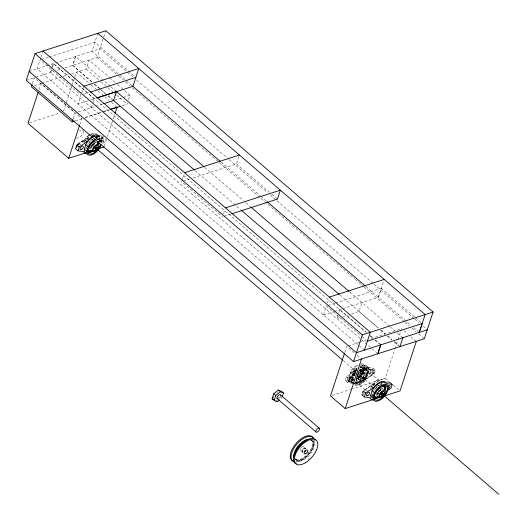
<?xml version="1.0" encoding="UTF-8"?>
<svg xmlns="http://www.w3.org/2000/svg" width="525" height="525" viewBox="0 0 525 525"><rect width="100%" height="100%" fill="white"/><g stroke="black" fill="none" stroke-linecap="round" stroke-linejoin="round"><path stroke-width="0.39" stroke-dasharray="2.62 1.97" d="M32.261 83.705L34.217 77.759L73.907 111.871M40.714 57.999L37.144 68.854L364.442 350.136M40.97 57.225L43.011 51.017M39.008 89.762L41.062 83.528M51.489 69.543L50.512 72.516L376.615 352.695M52.467 66.57L53.445 63.597L365.886 332.036M50.577 72.496L52.041 68.04M52.283 67.298L53.511 63.578L94.356 98.759L95.878 98.267M75.62 56.444L72.693 65.369L91.941 81.913M63.545 111.11L66.104 103.313M66.36 102.532L71.997 85.391M72.253 84.61L74.557 77.602M74.812 76.821L76.355 72.142L90.549 84.348M71.453 73.723L86.126 68.992L89.06 60.073L108.905 77.129M97.853 33.331L91.987 51.168L132.917 86.343M73.192 118.88L75.147 112.934M81.743 92.886L83.941 86.192M65.002 67.843L97.013 57.52L103.517 37.741M103.773 36.967L105.814 30.758M79.754 124.779L81.802 118.545L41.678 84.059M91.422 107.678L92.892 103.215M93.135 102.473L94.356 98.759M89.624 142.636L90.438 140.155A3.124 1.568 -49.3 0 1 91.763 140.378M98.89 141.711L101.581 139.906L102.559 136.946L97.033 136.165L96.521 135.05A10.297 5.178 -49.3 0 0 92.151 134.321M99.054 141.848L101.745 140.05L102.559 136.946M99.514 141.907L102.08 140.195L103.379 136.231M102.565 143.555L104.488 142.275L105.578 138.968M104.291 146.127L107.107 137.55M107.362 136.776L113 119.628M113.256 118.847L114.791 114.174M122.423 105.663L127.057 104.167L127.549 102.683M128.527 99.704L129.99 95.248L117.587 84.591M182.378 179.373L181.65 181.604L222.58 216.779M182.628 178.631L184.091 174.169M193.233 177.87L236.493 163.918L239.426 154.993M223.558 213.806L225.022 209.344M323.512 314.961L326.425 306.022L361.174 335.888M327.403 303.05L328.867 298.594M337.857 315.65L336.879 318.623L339.931 317.638M338.835 312.677L339.813 309.704L366.47 332.614M344.728 352.577L346.762 346.382L354.126 352.715M351.369 313.95L358.995 311.489L361.928 302.571M352.616 383.27L347.596 382.561L345.181 380.487L346.487 376.523L354.178 371.385L355.543 369.731A11.235 5.65 -49.3 0 1 357.118 368.235M347.596 382.561L348.895 378.597L356.587 373.459L354.178 371.385M356.79 369.173A10.297 5.178 -49.3 0 0 355.845 370.105L352.879 374.187A8.886 4.469 -49.3 0 1 351.376 378.768L352.039 381.668A10.297 5.178 -49.3 0 0 353.122 382.482L348.252 381.708L349.23 378.748L355.287 374.692M348.416 381.846L349.394 378.886L354.782 375.283M342.825 308.733L378.354 297.275L383.709 280.901M378.354 297.275L381.288 288.356L414.776 317.133M354.401 373.36L356.029 368.406M360.537 378.637L362.165 373.682M361.909 394.859L362.342 393.54M362.893 394.288L363.464 391.926M354.211 383.506A11.235 5.65 -49.3 0 0 362.657 378.715L364.028 377.068L371.72 371.93L373.019 367.966L367.283 367.159L366.804 366.102A11.235 5.65 -49.3 0 0 360.603 365.886M349.584 379.562L354.29 383.604A10.297 5.178 -49.3 0 0 364.613 380.277L366.069 378.525L373.478 373.57L374.45 370.611L368.924 369.83L368.412 368.714A10.297 5.178 -49.3 0 0 358.089 372.041M354.454 383.749A10.297 5.178 -49.3 0 0 364.777 380.415L366.233 378.663L373.642 373.715L374.45 370.611M354.992 385.311A11.235 5.65 -49.3 0 0 365.072 380.789L366.443 379.142L374.135 374.003L375.434 370.04L373.019 367.966M376.195 388.119L376.806 386.262M382.994 378.998L385.311 378.249L394.734 349.598M394.984 348.823L397.786 340.312M398.042 339.537L400.588 331.793M400.844 331.019L401.605 328.696L369.16 339.157M353.332 380.467A10.297 5.178 -49.3 0 1 348.981 378.243L348.922 376.655A8.886 4.469 -49.3 0 0 350.424 372.074L351.671 370.066A10.297 5.178 -49.3 0 1 357.354 364.829M361.134 363.608A10.297 5.178 -49.3 0 1 364.311 365.991L364.376 367.579A8.886 4.469 -49.3 0 0 362.867 372.159L361.62 374.167A10.297 5.178 -49.3 0 1 355.937 379.404M276.734 393.369L277.633 392.129M84.991 139.105L85.903 138.003M84.742 140.129L86.198 138.377M354.618 382.732A10.297 5.178 -49.3 0 0 362.362 378.341L365.321 374.266A8.886 4.469 -49.3 0 1 366.831 369.685L366.161 366.778A10.297 5.178 -49.3 0 0 359.809 366.936M371.359 385.212L372.271 384.11A11.235 5.65 -49.3 0 1 373.308 383.086M276.885 398.554L279.792 396.237L281.833 397.989L280.094 399.387M41.619 59.437L48.576 57.199M49.343 56.949L94.92 42.249L135.233 76.893M29.183 71.426L54.974 63.105M55.683 62.875L99.947 48.602L133.481 77.418M26.25 80.345L34.611 77.647M35.759 77.26L53.563 71.538M57.376 70.304L62.022 68.788M34.374 85.687L41.324 83.442M41.823 83.278L60.638 77.214M63.308 76.348L68.362 74.721M84.098 94.119L88.732 92.623M88.115 100.793L78.074 104.035L81.007 95.11L40.077 59.935M91.206 99.796L95.839 98.3M29.525 122.778L60.218 112.875M78.238 111.937L102.185 104.219M114.542 100.229L129.99 95.248M84.873 117.554L103.287 111.615M104.055 111.366L109.423 109.633M75.305 120.862L82.254 118.617M85.345 117.62L102.342 112.14M103.11 111.891L109.292 109.896M183.192 181.105L190.148 178.861M224.123 216.28L231.079 214.043M327.967 305.524L334.943 303.299M335.692 303.037L381.288 288.356M323.492 314.947L333.552 311.725M334.307 311.456L342.051 308.982M342.983 316.654L348.318 314.934M348.305 345.883L359.12 342.398M359.894 342.149L366.076 340.154L361.771 336.407M355.615 372.671A3.124 1.568 -49.3 0 1 353.003 371.602L356.692 370.407M359.139 376.871L363.562 375.447M332.017 395.437L350.556 389.458M351.323 389.209L373.728 381.983M373.78 389.452L375.992 388.743M90.963 134.157A11.235 5.65 -49.3 0 1 97.164 134.374L97.643 135.424L102.664 136.132M97.033 136.165L102.723 137.084M97.643 135.424L100.058 137.498L105.079 138.206M367.283 367.159L369.698 369.233L375.434 370.04M368.924 369.83L374.614 370.748M345.181 380.487L350.917 381.294L352.728 382.85M348.252 381.708L353.778 382.489M362.729 394.15L364.311 394.373M236.493 163.918L269.358 192.163M271.838 194.296L277.423 199.093M415.38 317.651L421.601 323M136.592 80.089L228.5 159.075M229.123 159.613L267.625 192.701M270.106 194.834L373.196 283.434M373.82 283.966L414.186 318.655M414.809 319.187L419.153 322.928M422.881 326.13L427.225 329.864M221.163 162.179L260.282 195.805M260.905 196.337L266.497 201.141M365.859 286.532L411.226 325.52M413.674 327.626L419.285 332.45M97.013 57.52L118.132 75.666M118.748 76.197L123.099 79.938M125.58 82.071L129.931 85.805M132.412 87.944L218.735 162.127M219.358 162.658L308.162 238.98M308.785 239.512L354.742 279.011M355.359 279.543L363.431 286.479M364.055 287.011L404.421 321.707M405.044 322.238L409.388 325.973M411.876 328.112L416.22 331.846M418.707 333.979L424.292 338.783M109.528 77.661L115.106 82.458M404.06 330.803L408.358 334.497M410.812 336.604L415.721 340.823M110.401 86.336L75.561 56.464L72.627 65.389L91.842 81.9M110.893 86.828L116.471 91.626M204.796 167.455L243.298 200.55M245.785 202.683L250.13 206.417M349.492 291.808L389.858 326.504M390.442 327.075L394.826 330.77M397.261 332.935L402.898 337.713M86.126 68.992L100.393 81.25M101.01 81.782L107.212 87.111M107.835 87.642L115.894 94.572M116.517 95.104L127.057 104.167M94.428 84.046L100.636 89.381M101.259 89.919L105.604 93.653M108.091 95.786L112.435 99.52M195.031 170.507L240.365 209.468M339.727 294.86L378.23 327.948M380.717 330.087L385.061 333.821M387.548 335.954L391.893 339.688L387.509 335.993M394.38 341.827L398.724 345.562M94.323 84.033L99.278 88.292M99.901 88.823L105.479 93.621M107.96 95.747L112.297 99.481M358.995 311.489L378.21 328.007M380.691 330.133L385.028 333.867M394.327 341.854L398.665 345.581M91.173 84.879L97.342 90.182M97.958 90.713L104.134 96.016M104.751 96.547L109.075 100.262M111.543 102.388L117.101 107.159M370.23 335.77L372.711 337.903M375.198 340.036L379.542 343.777M370.184 335.81L372.665 337.936M375.145 340.069L380.723 344.859M385.311 378.249L388.992 381.413M393.291 385.107L398.816 389.852M357.197 355.346L361.489 359.041M101.292 137.773L103.543 139.709M370.775 369.364A2.185 1.096 -49.3 0 1 369.121 372.488A2.185 1.096 -49.3 0 1 367.927 370.978A2.185 1.096 -49.3 0 1 370.775 369.364L373.019 371.3A2.185 1.096 -49.3 0 1 371.372 374.423A2.185 1.096 -49.3 0 1 370.178 372.914A2.185 1.096 -49.3 0 1 373.019 371.3M97.164 134.374L99.579 136.447L100.058 137.498M366.804 366.102L369.219 368.176L369.698 369.233M96.521 135.05L101.391 139.23M363.707 364.672L368.576 368.852L369.088 369.974M102.08 140.195L104.488 142.275M371.72 371.93L374.135 374.003M95.74 136.028L100.524 140.142M362.847 365.577L367.631 369.692M94.559 136.395A10.297 5.178 -49.3 0 1 98.936 137.123L99.599 140.031L102.053 142.137A8.886 4.469 -49.3 0 0 101.62 142.944M364.376 367.579L369.082 371.621M366.817 370.164L377.252 379.129M377.862 379.654L379.706 381.235M94.894 136.92L98.254 139.801A7.809 3.931 -49.3 0 0 96.298 138.994M363.431 367.697L366.791 370.584M382.574 384.149L381.347 383.092A7.809 3.931 -49.3 0 1 381.806 384.097M367.776 372.527L370.027 374.456M362.788 368.379L366.056 371.195M92.617 139.479L92.741 139.584A4.371 2.198 -49.3 0 0 90.884 139.269M359.389 368.74L364.35 372.999A4.371 2.198 -49.3 0 1 361.049 379.253A4.371 2.198 -49.3 0 1 358.654 376.228A4.371 2.198 -49.3 0 1 364.35 372.999M378.991 385.58L379.109 385.685A4.371 2.198 -49.3 0 0 377.258 385.376M362.867 372.159L367.572 376.202M359.198 370.21L363.49 373.905A3.124 1.568 -49.3 0 1 361.134 378.367A3.124 1.568 -49.3 0 1 359.428 376.208A3.124 1.568 -49.3 0 1 363.49 373.905M86.362 138.521L88.613 140.451M355.845 370.105L357.532 371.556M364.028 377.068L366.443 379.142M374.423 386.072L372.73 384.622A10.297 5.178 -49.3 0 1 374.174 383.25M92.138 144.795L93.384 145.865M343.317 360.662L357.617 372.947M358.24 373.485L372.54 385.77M362.362 378.341L364.613 380.277M353.076 373.144L356.147 375.775M356.757 376.307L359.212 378.413M350.424 372.074L352.879 374.187M352.223 374.043L355.163 376.576M356.39 377.633L358.358 379.319M350.424 375.926A2.185 1.096 -49.3 0 1 348.777 379.05A2.185 1.096 -49.3 0 1 347.583 377.541A2.185 1.096 -49.3 0 1 350.424 375.926L352.675 377.862A2.185 1.096 -49.3 0 1 351.028 380.986A2.185 1.096 -49.3 0 1 349.834 379.477A2.185 1.096 -49.3 0 1 352.675 377.862M352.721 378.991L354.769 380.75M356.081 381.878L355.996 381.806A7.809 3.931 -49.3 0 0 364.278 378.774A7.809 3.931 -49.3 0 0 366.194 370.053A7.809 3.931 -49.3 0 0 357.577 374.607M356.094 382.338L366.529 391.302M348.922 376.655L353.62 380.697M350.451 378.65L353.312 381.111M355.235 382.764L355.156 382.692A9.037 4.548 -49.3 0 0 364.212 379.772A9.037 4.548 -49.3 0 0 367.553 369.626A9.037 4.548 -49.3 0 0 358.49 372.547M346.487 376.523L348.895 378.597M350.917 381.294L352.603 383.388M347.432 379.083L349.683 381.019M311.791 440.573L313.34 441.906M303.66 446.801L305.701 448.553M300.353 450.286L303.332 452.852M296.225 459.952L295.404 459.25A12.482 6.28 -49.3 0 0 309.002 453.994A12.482 6.28 -49.3 0 0 311.207 440.219M97.197 136.31L96.685 135.188A10.297 5.178 -49.3 0 0 91.002 134.991M102.053 142.137L101.994 140.549A10.297 5.178 -49.3 0 0 95.707 139.033M83.206 130.673A4.994 2.513 -49.3 0 1 81.296 135.962A4.994 2.513 -49.3 0 1 76.493 137.924M79.393 130.882A4.994 2.513 -49.3 0 1 81.309 129.983M82.123 129.944A4.994 2.513 -49.3 0 1 82.773 130.174M359.874 367.894A6.864 3.452 -49.3 0 1 362.946 371.779A6.864 3.452 -49.3 0 1 356.285 378.801M357.197 369.41A6.864 3.452 -49.3 0 0 353.371 378.308L353.456 378.381A6.864 3.452 -49.3 0 1 356.842 369.849M359.953 367.966A6.864 3.452 -49.3 0 1 363.024 371.844A6.864 3.452 -49.3 0 1 356.37 378.866M352.583 383.237A11.235 5.65 -49.3 0 1 351.396 382.351M358.995 370.788A11.235 5.65 -49.3 0 1 369.219 368.176M357.538 373.807A9.037 4.548 -49.3 0 1 367.546 369.593A9.037 4.548 -49.3 0 1 363.556 380.579A9.037 4.548 -49.3 0 1 354.71 381.609M356.928 375.788A7.809 3.931 -49.3 0 1 366.174 370.066A7.809 3.931 -49.3 0 1 363.746 379.516A7.809 3.931 -49.3 0 1 355.622 380.874M360.642 366.345A9.037 4.548 -49.3 0 1 364.691 371.457A9.037 4.548 -49.3 0 1 355.924 380.697M353.036 380.769A9.037 4.548 -49.3 0 1 357.125 368.34M356.993 376.156A6.864 3.452 -49.3 0 1 365.485 370.689A6.864 3.452 -49.3 0 1 362.552 379.621A6.864 3.452 -49.3 0 1 356.068 378.978M356.488 377.731A6.864 3.452 -49.3 0 1 365.033 370.558A6.864 3.452 -49.3 0 1 363.103 379.326A6.864 3.452 -49.3 0 1 356.186 379.083M358.253 372.186A10.297 5.178 -49.3 0 1 368.576 368.852M355.773 373.393A4.371 2.198 -49.3 0 1 352.117 371.884A4.371 2.198 -49.3 0 1 357.748 367.382M353.003 371.602A3.124 1.568 -49.3 0 1 357.026 368.386M359.303 369.948A4.371 2.198 -49.3 0 1 361.259 372.415A4.371 2.198 -49.3 0 1 357.02 376.884M354.907 376.018A4.371 2.198 -49.3 0 1 355.064 374.417M355.464 373.485A4.371 2.198 -49.3 0 1 356.048 372.547M360.583 364.652A9.037 4.548 -49.3 0 1 363.051 370.053A9.037 4.548 -49.3 0 1 356.029 378.512M354.29 379.293A9.037 4.548 -49.3 0 1 350.241 374.181A9.037 4.548 -49.3 0 1 359.008 364.941M360.117 367.146A7.809 3.931 -49.3 0 1 363.615 371.562A7.809 3.931 -49.3 0 1 356.042 379.549M353.548 379.608A7.809 3.931 -49.3 0 1 357.079 368.872M360.321 367.323A7.809 3.931 -49.3 0 1 363.818 371.739A7.809 3.931 -49.3 0 1 356.245 379.726M353.752 379.785A7.809 3.931 -49.3 0 1 356.783 369.469M364.192 393.323A2.185 1.096 -49.3 0 1 364.179 392.956M365.538 390.771A2.185 1.096 -49.3 0 1 365.971 390.475M366.391 390.285A2.185 1.096 -49.3 0 1 367.316 390.442M380.73 388.553A7.809 3.931 -49.3 0 1 377.416 392.726M373.912 385.068A7.809 3.931 -49.3 0 1 374.909 384.195M381.124 389.183A9.037 4.548 -49.3 0 1 377.068 393.855M370.335 388.808A9.037 4.548 -49.3 0 1 378.269 381.491M381.202 389.255A9.037 4.548 -49.3 0 1 377.153 393.921M373.131 385.127A9.037 4.548 -49.3 0 1 378.354 381.563M372.337 396.756A9.037 4.548 -49.3 0 1 373.485 391.519M375.165 388.953A9.037 4.548 -49.3 0 1 379.68 384.983M380.271 384.667A9.037 4.548 -49.3 0 1 381.419 384.202M380.822 383.88A6.864 3.452 -49.3 0 1 381.222 384.759M379.431 390.213A6.864 3.452 -49.3 0 1 376.996 392.785M380.697 383.775A6.864 3.452 -49.3 0 1 381.104 384.654M379.312 390.108A6.864 3.452 -49.3 0 1 378.164 391.486M372.999 394.413A6.864 3.452 -49.3 0 1 372.008 394.249M378.525 385.238A4.371 2.198 -49.3 0 1 379.247 386.144M378.788 393.337A10.297 5.178 -49.3 0 1 377.311 394.642M378.683 380.566A10.297 5.178 -49.3 0 1 379.91 380.277M378.623 393.192A10.297 5.178 -49.3 0 1 377.147 394.505M372.566 384.484A10.297 5.178 -49.3 0 1 374.01 383.106M378.046 394.951A4.371 2.198 -49.3 0 1 377.278 395.095M373.669 390.6A3.124 1.568 -49.3 0 1 373.642 390.068M377.35 386.164A3.124 1.568 -49.3 0 1 378.131 386.485M373.19 394.708A7.809 3.931 -49.3 0 1 373.524 393.166M380.494 389.183A7.809 3.931 -49.3 0 1 377.495 392.798M98.155 140.287A2.185 1.096 -49.3 0 1 100.091 137.734A2.185 1.096 -49.3 0 1 101.391 138.705A2.185 1.096 -49.3 0 1 99.225 141.087M100.406 142.222A2.185 1.096 -49.3 0 1 102.342 139.67A2.185 1.096 -49.3 0 1 103.635 140.641A2.185 1.096 -49.3 0 1 101.476 143.023M80.023 144.185A2.185 1.096 -49.3 0 1 80.948 144.336M92.945 136.113A7.809 3.931 -49.3 0 1 95.353 137.917M94.362 142.446A7.809 3.931 -49.3 0 1 90.543 147.046M87.544 138.961A7.809 3.931 -49.3 0 1 88.541 138.088M93.378 136.231A11.235 5.65 -49.3 0 1 99.579 136.447M91.901 135.391A9.037 4.548 -49.3 0 1 95.95 140.497M94.756 143.076A9.037 4.548 -49.3 0 1 92.932 145.596M92.4 146.18A9.037 4.548 -49.3 0 1 90.7 147.748M83.967 142.702A9.037 4.548 -49.3 0 1 85.175 140.766M86.684 138.954A9.037 4.548 -49.3 0 1 89.572 136.526M93.023 136.185A7.809 3.931 -49.3 0 1 95.438 137.99M94.126 143.076A7.809 3.931 -49.3 0 1 90.628 147.112M87.629 139.033A7.809 3.931 -49.3 0 1 88.62 138.16M91.98 135.457A9.037 4.548 -49.3 0 1 96.423 138.784M94.835 143.148A9.037 4.548 -49.3 0 1 90.786 147.82M84.413 142.124A9.037 4.548 -49.3 0 1 85.253 140.838M86.763 139.02A9.037 4.548 -49.3 0 1 89.65 136.598M95.051 138.095A9.037 4.548 -49.3 0 1 99.487 141.422M85.897 149.126A9.037 4.548 -49.3 0 1 87.117 145.412M88.325 143.476A9.037 4.548 -49.3 0 1 92.722 139.237M93.063 144.106A6.864 3.452 -49.3 0 1 90.628 146.678M86.756 148.411A6.864 3.452 -49.3 0 1 85.759 148.247M92.938 144.001A6.864 3.452 -49.3 0 1 90.503 146.573M92.157 139.132A4.371 2.198 -49.3 0 1 92.873 140.037M87.485 144.893A3.124 1.568 -49.3 0 1 87.301 144.493M96.685 139.499A9.037 4.548 -49.3 0 1 101.128 142.826M99.166 140.838A8.886 4.469 -49.3 0 1 99.599 140.031M96.095 138.823A7.809 3.931 -49.3 0 1 98.503 140.628M381.137 388.881A8.111 4.082 -49.3 0 1 377.659 393.199M373.026 395.581A8.111 4.082 -49.3 0 1 371.772 395.515M357.203 375.113A8.111 4.082 -49.3 0 1 366.542 369.941A8.111 4.082 -49.3 0 1 363.943 379.582A8.111 4.082 -49.3 0 1 355.51 381.399M310.223 440.619A12.482 6.28 -49.3 0 1 309.816 454.702A12.482 6.28 -49.3 0 1 295.49 458.358M303.332 452.143A2.408 1.214 -49.3 0 1 302.8 449.748A2.408 1.214 -49.3 0 1 305.76 448.79M309.271 458.364A15.573 7.836 -49.3 0 1 308.09 459.454M313.727 440.134A15.573 7.836 -49.3 0 1 308.346 453.167A15.573 7.836 -49.3 0 1 296.257 461.311M301.238 447.576A2.408 1.214 -49.3 0 1 303.798 447.11A2.408 1.214 -49.3 0 1 301.836 450.247A2.408 1.214 -49.3 0 1 300.293 449.092M300.517 448.58A2.408 1.214 -49.3 0 1 300.838 448.061M310.478 439.589A12.482 6.28 -49.3 0 1 308.267 453.364A12.482 6.28 -49.3 0 1 294.676 458.62M311.292 440.291A12.482 6.28 -49.3 0 1 307.998 455.293A12.482 6.28 -49.3 0 1 294.761 457.728M314.462 440.219A15.573 7.836 -49.3 0 1 308.838 454.263A15.573 7.836 -49.3 0 1 295.785 462.112M302.997 452.294A2.408 1.214 -49.3 0 1 303.076 449.571A2.408 1.214 -49.3 0 1 305.845 448.868M280.363 396.71A2.494 1.253 -49.3 0 1 279.142 398.18M360.931 379.148A4.371 2.198 -49.3 0 0 364.225 372.894A4.371 2.198 -49.3 0 0 358.536 376.123A4.371 2.198 -49.3 0 0 360.931 379.148"/><path stroke-width="0.79" d="M35.05 53.583L26.25 80.345L353.528 361.607L424.292 338.783L433.092 312.027L105.814 30.758L35.05 53.583L362.329 334.852L433.092 312.027M32.018 84.453L31.283 86.678L72.214 121.853L74.53 121.111M38.24 92.098L27.989 123.27L68.736 158.287L84.853 153.09M72.214 121.853L72.949 119.628M68.736 158.287L79.498 125.56M76.624 145.451L75.541 148.759L77.956 150.833L83.692 151.64L84.171 152.69A11.235 5.65 -49.3 0 0 86.979 153.851M76.768 147.446L77.497 145.222L79.518 143.87M77.956 150.833L79.255 146.869L86.947 141.73L88.318 140.077A11.235 5.65 -49.3 0 1 92.643 136.618M94.946 150.386L96.574 145.432M113.538 100.544L116.471 91.626L96.646 98.018M115.047 113.393L117.101 107.159M281.761 391.571L278.401 390.036L273.761 393.75L272.127 398.705L274.175 400.463L277.193 401.704L279.517 399.847M274.175 400.463L275.802 395.509L280.448 391.794L283.467 393.035L282.299 396.578M344.472 353.351L330.468 395.935L345.194 408.594L372.232 399.873M353.528 361.607L362.329 334.852M345.194 408.594L361.489 359.041M364.442 350.136L370.289 332.279L43.011 51.017M362.558 392.877L363.215 390.895L365.623 392.969L364.324 396.939L370.059 397.747L370.538 398.797A11.235 5.65 -49.3 0 0 373.347 399.958M377.79 353.784L380.723 344.859M377.856 353.765L380.789 344.84M381.314 396.493L382.942 391.538M399.906 346.651L402.898 337.713M389.747 382.338L392.162 384.412L390.863 388.375L386.374 391.374M416.332 341.348L400.043 390.908L384.589 395.889M419.265 332.43L425.132 314.593L97.853 33.331M419.285 332.45L422.218 323.531L367.356 341.197M85.897 152.827A10.297 5.178 -49.3 0 1 84.814 152.014L84.144 149.107A8.886 4.469 -49.3 0 0 85.654 144.526L88.613 140.451A10.297 5.178 -49.3 0 1 92.584 137.281M100.964 144.539A8.886 4.469 -49.3 0 0 100.551 146.718L99.304 148.726A10.297 5.178 -49.3 0 1 86.664 152.808L86.599 151.22A8.886 4.469 -49.3 0 0 88.108 146.639L89.355 144.631A10.297 5.178 -49.3 0 1 95.038 139.388M371.182 398.121L370.512 395.213A8.886 4.469 -49.3 0 0 372.022 390.633L374.981 386.558A10.297 5.178 -49.3 0 1 385.304 383.23M374.476 392.746L375.723 390.738A10.297 5.178 -49.3 0 1 388.362 386.656L388.428 388.244A8.886 4.469 -49.3 0 0 386.918 392.825L385.672 394.833A10.297 5.178 -49.3 0 1 373.032 398.908L372.967 397.327A8.886 4.469 -49.3 0 0 374.476 392.746L372.022 390.633M273.473 396.848L272.127 398.705L272.639 399.066M365.623 392.969L373.314 387.831L374.686 386.183A11.235 5.65 -49.3 0 1 385.947 382.554L386.426 383.604L392.162 384.412M77.483 144.362L80.049 142.649M81.329 141.796L83.252 140.51M82.215 142.072L84.236 140.72M364.494 390.042L367.06 388.329M368.34 387.47L370.263 386.19M83.941 86.192L138.784 68.506L132.917 86.343L97.388 97.801M90.274 92.124L135.85 77.424M103.622 103.74L113.768 100.478M110.191 109.39L116.333 107.408M110.834 109.397L120.107 106.411M93.548 148.621L97.972 147.197M98.661 148.634L104.035 146.902M184.583 172.686L239.426 154.993M225.514 207.861L280.357 190.168L277.423 199.093L231.847 213.793M329.359 297.104L384.202 279.418M427.225 329.864L356.462 352.688L29.183 71.426M379.916 394.728L384.339 393.304M386.879 381.938L389.032 382.239M272.291 398.77L273.945 399.453M132.352 85.857L220.539 161.648M267.113 201.672L365.236 286M115.992 91.14L204.173 166.924M250.753 206.948L348.869 291.277M113.059 100.058L194.407 169.975M240.988 210L339.111 294.328M94.001 146.403L342.694 360.124M380.618 392.72L498.75 494.242M84.532 139.657L86.947 141.73M370.906 385.757L373.314 387.831M85.654 144.526L88.108 146.639M84.144 149.107L86.599 151.22M370.512 395.213L372.967 397.327M76.84 144.795L79.255 146.869M361.909 394.859L364.324 396.939M281.42 391.283L283.467 393.035M278.401 390.036L280.448 391.794M319.397 428.348A2.494 1.253 -49.3 0 0 316.142 430.192A2.494 1.253 -49.3 0 0 317.513 431.917A2.494 1.253 -49.3 0 0 319.397 428.348L280.534 394.944A2.494 1.253 -49.3 0 0 277.436 396.519A2.494 1.253 -49.3 0 0 278.171 398.731M273.761 393.75L275.802 395.509M277.108 398.554L315.971 431.957M276.058 400.733L277.193 401.704M387.726 386.518A2.185 1.096 -49.3 0 1 390.062 386.269A2.185 1.096 -49.3 0 1 387.844 389.13M382.252 385.882A6.864 3.452 -49.3 0 1 384.129 389.983M378.794 396.414A6.864 3.452 -49.3 0 1 374.102 394.478M382.174 385.809A6.864 3.452 -49.3 0 1 384.051 389.917M378.709 396.342A6.864 3.452 -49.3 0 1 374.076 395.568M374.391 382.161A11.235 5.65 -49.3 0 1 375.493 381.34M376.602 380.651A11.235 5.65 -49.3 0 1 378.761 379.68M380.723 379.319A11.235 5.65 -49.3 0 1 382.351 379.595M385.258 384.845A9.037 4.548 -49.3 0 1 384.956 390.593M379.627 397.012A9.037 4.548 -49.3 0 1 373.813 398.626M376.648 394.984A4.371 2.198 -49.3 0 1 377.803 389.734A4.371 2.198 -49.3 0 1 382.436 388.887M383.795 385.291A7.809 3.931 -49.3 0 1 384.359 390.876M378.728 397.084A7.809 3.931 -49.3 0 1 373.452 396.198M384.418 385.731A7.809 3.931 -49.3 0 1 384.871 386.735M384.937 388.047A7.809 3.931 -49.3 0 1 384.156 390.698M378.525 396.907A7.809 3.931 -49.3 0 1 377.022 397.576M375.657 397.832A7.809 3.931 -49.3 0 1 373.708 397.025M98.004 141.363A6.864 3.452 -49.3 0 1 97.762 143.876M92.426 150.308A6.864 3.452 -49.3 0 1 87.734 148.378M97.926 141.291A6.864 3.452 -49.3 0 1 97.683 143.811M92.341 150.235A6.864 3.452 -49.3 0 1 87.649 148.306M99.1 143.207A9.037 4.548 -49.3 0 1 98.588 144.487M93.26 150.905A9.037 4.548 -49.3 0 1 87.445 152.519M90.91 148.988A4.371 2.198 -49.3 0 1 91.055 144.06A4.371 2.198 -49.3 0 1 96.068 142.78M100.734 144.611A9.037 4.548 -49.3 0 1 92.538 153.648A9.037 4.548 -49.3 0 1 87.609 149.96A9.037 4.548 -49.3 0 1 94.953 140.28M98.772 142.118A7.809 3.931 -49.3 0 1 97.991 144.769M92.361 150.977A7.809 3.931 -49.3 0 1 87.544 151.095M90.654 151.476A7.809 3.931 -49.3 0 1 87.334 150.918M86.94 136.979A11.235 5.65 -49.3 0 1 90.234 134.544M294.65 454.958A12.482 6.28 -49.3 0 1 302.361 443.067M302.971 442.601A12.482 6.28 -49.3 0 1 306.639 440.521M296.356 463.851A15.573 7.836 -49.3 0 1 298.653 446.9A15.573 7.836 -49.3 0 1 315.735 439.858M305.452 450.188A2.408 1.214 -49.3 0 1 304.277 451.612M292.766 460.943A15.573 7.836 -49.3 0 1 296.894 442.509A15.573 7.836 -49.3 0 1 313.451 438.756M293.941 457.026A12.482 6.28 -49.3 0 1 298.2 445.83A12.482 6.28 -49.3 0 1 308.667 439.287M295.437 452.504A12.482 6.28 -49.3 0 1 301.849 443.645M303.056 442.673A12.482 6.28 -49.3 0 1 306.127 440.849M294.998 462.053A15.573 7.836 -49.3 0 1 295.949 445.279A15.573 7.836 -49.3 0 1 313.628 438.152M305.537 450.266A2.408 1.214 -49.3 0 1 304.362 451.684M280.678 395.266A2.494 1.253 -49.3 0 1 280.698 395.686M367.92 395.502A2.185 1.096 -49.3 0 0 369.567 392.378A2.185 1.096 -49.3 0 0 366.719 393.986A2.185 1.096 -49.3 0 0 367.92 395.502M381.826 397.11A4.371 2.198 -49.3 0 0 385.127 390.856A4.371 2.198 -49.3 0 0 379.431 394.085A4.371 2.198 -49.3 0 0 381.826 397.11M381.911 396.224A3.124 1.568 -49.3 0 0 384.267 391.762A3.124 1.568 -49.3 0 0 380.205 394.065A3.124 1.568 -49.3 0 0 381.911 396.224M380.074 399.184A9.037 4.548 -49.3 0 0 386.892 386.249A9.037 4.548 -49.3 0 0 375.119 392.923A9.037 4.548 -49.3 0 0 380.074 399.184M81.552 149.395A2.185 1.096 -49.3 0 0 83.199 146.272A2.185 1.096 -49.3 0 0 80.351 147.886A2.185 1.096 -49.3 0 0 81.552 149.395M95.458 151.003A4.371 2.198 -49.3 0 0 98.752 144.749A4.371 2.198 -49.3 0 0 93.063 147.978A4.371 2.198 -49.3 0 0 95.458 151.003M95.543 150.117A3.124 1.568 -49.3 0 0 97.899 145.655A3.124 1.568 -49.3 0 0 93.837 147.958A3.124 1.568 -49.3 0 0 95.543 150.117M305.248 462.827A15.573 7.836 -49.3 0 0 316.555 440.56A15.573 7.836 -49.3 0 0 296.225 452.563A15.573 7.836 -49.3 0 0 305.248 462.827M305.845 453.692A2.408 1.214 -49.3 0 0 307.663 450.24A2.408 1.214 -49.3 0 0 304.52 452.018A2.408 1.214 -49.3 0 0 305.845 453.692"/></g></svg>
